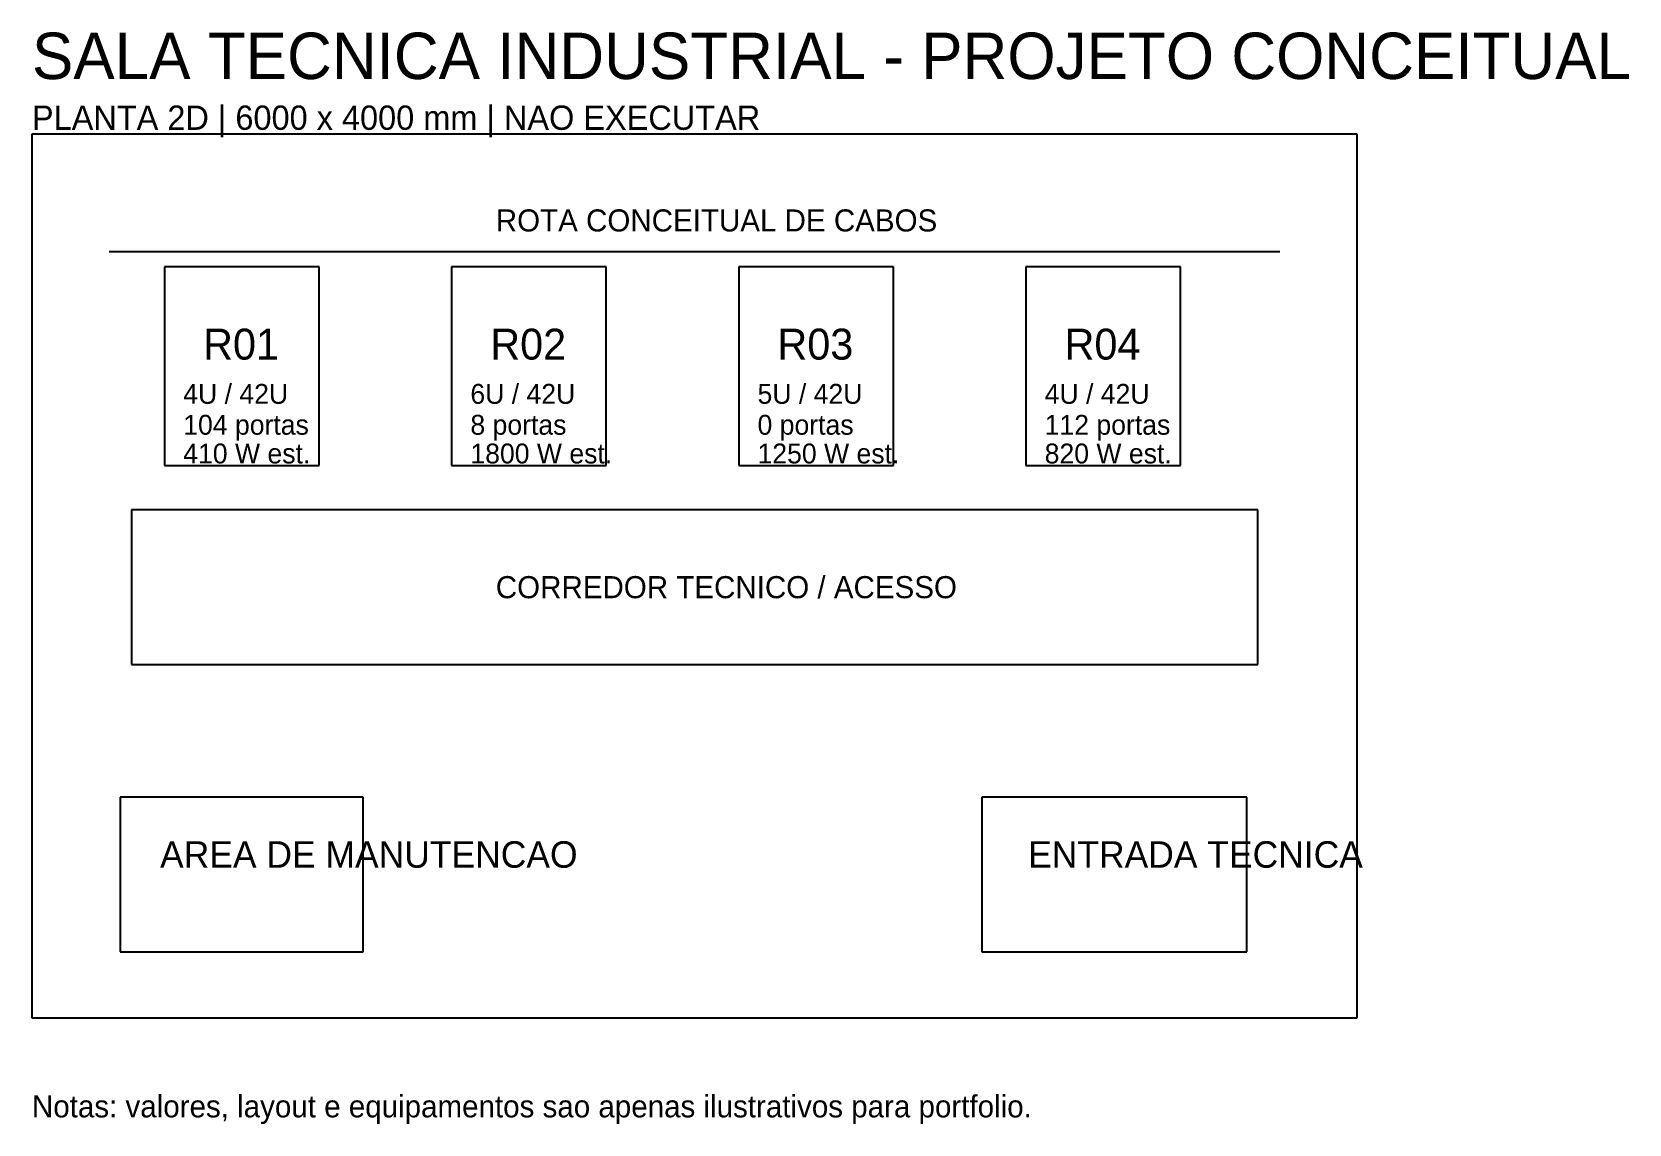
# Model space of a CAD drawing. Header units: millimetres. Extents: x 0 to 7231, y -480 to 4463.
import ezdxf

# ---------------------------------------------------------------- set-up
doc = ezdxf.new("R2010")
doc.units = ezdxf.units.MM
for name, color, linetype in [('CABLE', 1, 'CONTINUOUS'), ('RACK', 3, 'CONTINUOUS'), ('TEXT', 7, 'CONTINUOUS'), ('WALL', 7, 'CONTINUOUS')]:
    doc.layers.add(name, color=color, linetype=linetype)

msp = doc.modelspace()

# ---------------------------------------------------------------- linework, layer by layer
at = {"layer": 'CABLE', "color": 1}
for p, q in [((350, 3470), (5650, 3470)), ((5550, 2300), (450, 2300)), ((450, 2300), (450, 1600)), ((5550, 1600), (5550, 2300)), ((450, 1600), (5550, 1600))]:
    msp.add_line(p, q, dxfattribs=at)
at = {"layer": 'RACK', "color": 3}
for p, q in [((1300, 3400), (600, 3400)), ((600, 3400), (600, 2500)), ((1300, 2500), (1300, 3400)), ((2600, 3400), (1900, 3400)), ((1900, 3400), (1900, 2500)), ((2600, 2500), (2600, 3400)), ((3900, 3400), (3200, 3400)), ((3200, 3400), (3200, 2500)), ((3900, 2500), (3900, 3400)), ((5200, 3400), (4500, 3400)), ((4500, 3400), (4500, 2500)), ((5200, 2500), (5200, 3400)), ((600, 2500), (1300, 2500)), ((1900, 2500), (2600, 2500)), ((3200, 2500), (3900, 2500)), ((4500, 2500), (5200, 2500))]:
    msp.add_line(p, q, dxfattribs=at)
at = {"layer": 'WALL', "color": 7}
for p, q in [((6000, 4000), (0, 4000)), ((0, 4000), (0, 0)), ((6000, 0), (6000, 4000)), ((1500, 1000), (400, 1000)), ((400, 1000), (400, 300)), ((1500, 300), (1500, 1000)), ((5500, 1000), (4300, 1000)), ((4300, 1000), (4300, 300)), ((5500, 300), (5500, 1000)), ((400, 300), (1500, 300)), ((4300, 300), (5500, 300)), ((0, 0), (6000, 0))]:
    msp.add_line(p, q, dxfattribs=at)

# ---------------------------------------------------------------- texts
at = {"layer": 'TEXT', "color": 7}
for s, height, p in [('SALA TECNICA INDUSTRIAL - PROJETO CONCEITUAL', 210, (0, 4250)), ('4U / 42U', 90, (685, 2780)), ('6U / 42U', 90, (1985, 2780)), ('5U / 42U', 90, (3285, 2780)), ('4U / 42U', 90, (4585, 2780)), ('104 portas', 90, (685, 2640)), ('8 portas', 90, (1985, 2640)), ('0 portas', 90, (3285, 2640)), ('112 portas', 90, (4585, 2640)), ('410 W est.', 90, (685, 2510)), ('1800 W est.', 90, (1985, 2510)), ('1250 W est.', 90, (3285, 2510)), ('820 W est.', 90, (4585, 2510)), ('AREA DE MANUTENCAO', 120, (580, 680)), ('ENTRADA TECNICA', 120, (4510, 680)), ('Notas: valores, layout e equipamentos sao apenas ilustrativos para portfolio.', 100, (0, -450))]:
    msp.add_text(s, height=height, dxfattribs=at).set_placement(p)
at = {"layer": 'TEXT', "color": 1}
for s, height, p in [('PLANTA 2D | 6000 x 4000 mm | NAO EXECUTAR', 110, (0, 4020)), ('ROTA CONCEITUAL DE CABOS', 100, (2100, 3560)), ('CORREDOR TECNICO / ACESSO', 100, (2100, 1900))]:
    msp.add_text(s, height=height, dxfattribs=at).set_placement(p)
at = {"layer": 'TEXT', "color": 3}
for s, p in [('R01', (775, 2980)), ('R02', (2075, 2980)), ('R03', (3375, 2980)), ('R04', (4675, 2980))]:
    msp.add_text(s, height=140, dxfattribs=at).set_placement(p)

doc.saveas('drawing.dxf')
